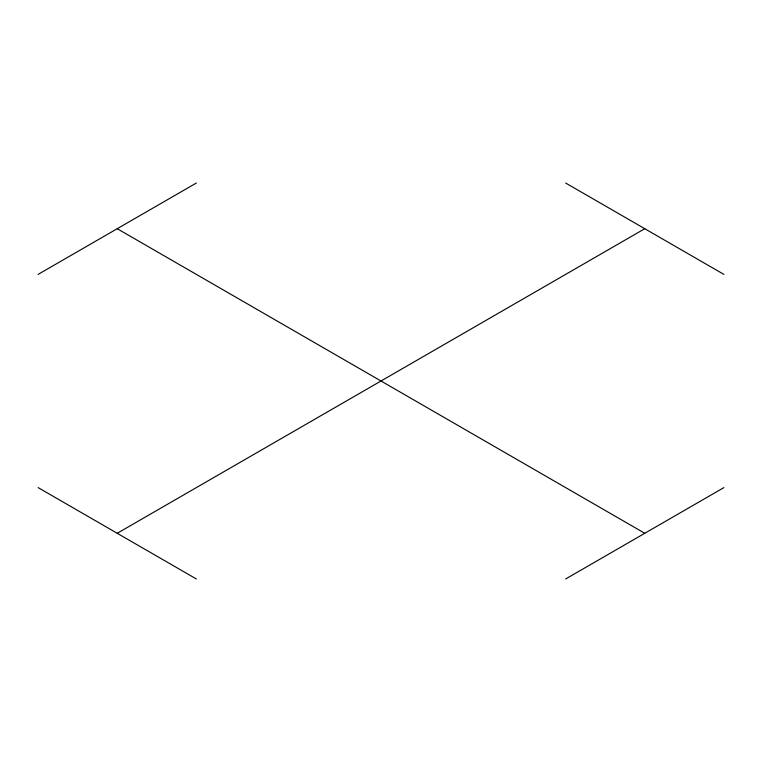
<?xml version="1.0" encoding="UTF-8"?>
<svg xmlns="http://www.w3.org/2000/svg" width="762" height="762" viewBox="0 0 762 762"><rect width="100%" height="100%" fill="white"/><g stroke="black" fill="none" stroke-linecap="round" stroke-linejoin="round"><path stroke-width="1.14" d="M38.1 274.396L196.358 183.023M117.234 533.286L644.766 228.714M565.642 578.977L723.9 487.604M565.642 183.023L723.9 274.396M117.234 228.714L644.766 533.286M38.1 487.604L196.358 578.977"/></g></svg>
